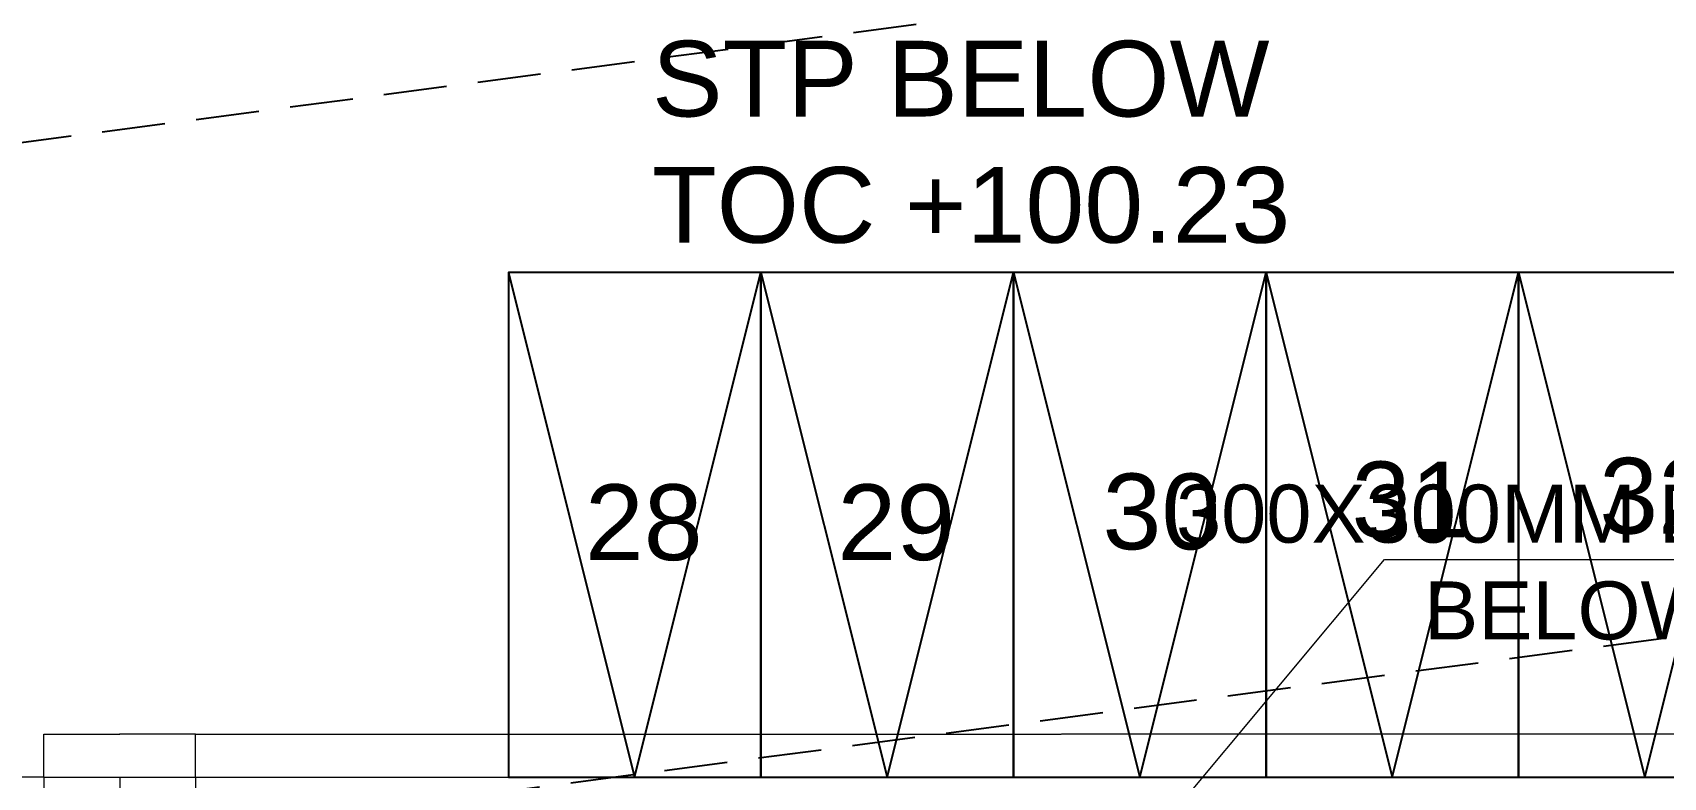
# Model space of a CAD drawing. Header units: inches. Extents: x 6 to 183294, y -48183 to 78918.
# Drawn here: x 124748 to 131205, y 64447 to 67398 of the extents above; entities that cross this region are included whole.
import ezdxf

# ---------------------------------------------------------------- set-up
doc = ezdxf.new("R2010")
doc.units = ezdxf.units.IN
doc.header["$MEASUREMENT"] = 0
doc.header["$PDMODE"] = 35
doc.linetypes.add('( Hidden )', pattern=[0.375, 0.25, -0.125])
for name, color, linetype, lineweight in [('scooter', 7, 'Continuous', 13), ('SDA_DIM', 8, 'Continuous', 5), ('SDA_MEP INPUTS', 8, 'Continuous', 0), ('SDA_PLAN', 8, 'Continuous', 0), ('SDA_RCC', 1, 'Continuous', 30), ('SDA_TEXT_SITE', 8, 'Continuous', 0)]:
    doc.layers.add(name, color=color, linetype=linetype, lineweight=lineweight)
doc.styles.add('AR', font='arial.ttf')
doc.styles.get("Standard").update_dxf_attribs({"font": 'txt.shx'})
doc.styles.add('UNIQUE', font='times.ttf', dxfattribs={"height": 0.16})
doc.dimstyles.new('SDA-100', dxfattribs={"dimtxt": 0.2, "dimasz": 0.18, "dimexe": 0.18, "dimexo": 0.0625, "dimgap": 0.015, "dimtad": 0, "dimzin": 0, "dimdsep": 46, "dimtxsty": 'Standard', "dimblk": 'ARCHTICK', "dimcen": 0.09, "dimclrd": 27, "dimclre": 27, "dimclrt": 21, "dimadec": 0, "dimazin": 0, "dimtfac": 1, "dimtofl": 0, "dimtmove": 1, "dimatfit": 3, "dimfxl": 0, "dimtolj": 1, "dimtzin": 0, "dimlwd": -1, "dimlwe": -1, "dimarcsym": 0})
doc.dimstyles.new('SDA-50', dxfattribs={"dimtxt": 0.1, "dimasz": 0.05, "dimexe": 0.09, "dimexo": 0.009, "dimgap": 0, "dimtad": 0, "dimzin": 0, "dimdsep": 46, "dimtxsty": 'Standard', "dimblk": 'ARCHTICK', "dimcen": 0.1, "dimclrd": 27, "dimclre": 27, "dimclrt": 21, "dimadec": 0, "dimazin": 0, "dimtfac": 1, "dimtofl": 0, "dimtmove": 1, "dimatfit": 3, "dimfxl": 0, "dimtolj": 1, "dimtzin": 0, "dimlwd": -1, "dimlwe": -1, "dimarcsym": 0})

# ---------------------------------------------------------------- blocks, each defined once
blk = doc.blocks.new('yryrr')
at = {"lineweight": -3}
blk.add_lwpolyline([(635.3048, -2377.3574), (636.3048, -2377.3574), (636.3048, -2375.3574), (635.3048, -2375.3574)], close=True, dxfattribs=at)
blk = doc.blocks.new('ext basement line')
at = {"layer": 'SDA_RCC', "linetype": '( Hidden )', "lineweight": 25, "elevation": -296.328}
for points in [[(13.6058, -93.054), (5.0307, -94.1895)], [(13.6058, -93.054), (13.9734, -95.8297), (5.3982, -96.9653)]]:
    blk.add_lwpolyline(points, dxfattribs=at)
blk = doc.blocks.new('_ArchTick')
at = {"color": 0, "const_width": 0.15}
blk.add_lwpolyline([(-0.5, -0.5), (0.5, 0.5)], dxfattribs=at)
blk = doc.blocks.new('*D757')
at = {"layer": 'Defpoints', "color": 0}
for p in [(125393.1, 64618.2), (124793.1, 64448.2), (125393.1, 64448.2)]:
    blk.add_point(p, dxfattribs=at)
at = {"layer": 'SDA_DIM', "color": 27}
for p, q in [((124793.1, 64448.3), (124793.1, 64618.4)), ((124793.1, 64618.2), (125092.7, 64618.2)), ((125393.1, 64618.2), (125093.6, 64618.2)), ((125393.1, 64448.3), (125393.1, 64618.4))]:
    blk.add_line(p, q, dxfattribs=at)
at = {"layer": 'SDA_DIM', "color": 27, "xscale": 0.18, "yscale": 0.18, "zscale": 0.18, "rotation": 180}
blk.add_blockref('_ArchTick', (124793.1, 64618.2), dxfattribs=at)
at = {"layer": 'SDA_DIM', "color": 27, "xscale": 0.18, "yscale": 0.18, "zscale": 0.18}
blk.add_blockref('_ArchTick', (125393.1, 64618.2), dxfattribs=at)
at = {"layer": 'SDA_DIM', "color": 21, "insert": (125093.1, 64618.2), "char_height": 0.2, "attachment_point": 5}
blk.add_mtext('\\A1;600.00', dxfattribs=at)
blk = doc.blocks.new('*D758')
at = {"layer": 'Defpoints', "color": 0}
for p in [(132249.8, 64618.2), (125393.1, 64448.2), (132249.8, 64498.3)]:
    blk.add_point(p, dxfattribs=at)
at = {"layer": 'SDA_DIM', "color": 27}
for p, q in [((125393.1, 64448.3), (125393.1, 64618.4)), ((125393.1, 64618.2), (128820.9, 64618.2)), ((132249.8, 64618.2), (128822.1, 64618.2)), ((132249.8, 64498.3), (132249.8, 64618.4))]:
    blk.add_line(p, q, dxfattribs=at)
at = {"layer": 'SDA_DIM', "color": 27, "xscale": 0.18, "yscale": 0.18, "zscale": 0.18, "rotation": 180}
blk.add_blockref('_ArchTick', (125393.1, 64618.2), dxfattribs=at)
at = {"layer": 'SDA_DIM', "color": 27, "xscale": 0.18, "yscale": 0.18, "zscale": 0.18}
blk.add_blockref('_ArchTick', (132249.8, 64618.2), dxfattribs=at)
at = {"layer": 'SDA_DIM', "color": 21, "insert": (128821.5, 64618.2), "char_height": 0.2, "attachment_point": 5}
blk.add_mtext('\\A1;6856.67', dxfattribs=at)
blk = doc.blocks.new('*D759')
at = {"layer": 'Defpoints', "color": 0}
for p in [(124793.1, 64448.2), (124566.4, 63248.2), (124793.1, 63248.2)]:
    blk.add_point(p, dxfattribs=at)
at = {"layer": 'SDA_DIM', "color": 27}
for p, q in [((124793.1, 64448.2), (124566.2, 64448.2)), ((124566.4, 64448.2), (124566.4, 63848.7)), ((124566.4, 63248.2), (124566.4, 63847.7)), ((124793.1, 63248.2), (124566.2, 63248.2))]:
    blk.add_line(p, q, dxfattribs=at)
at = {"layer": 'SDA_DIM', "color": 27, "xscale": 0.18, "yscale": 0.18, "zscale": 0.18}
for p, rotation in [((124566.4, 64448.2), 90), ((124566.4, 63248.2), 270)]:
    blk.add_blockref('_ArchTick', p, dxfattribs=dict(at, rotation=rotation))
at = {"layer": 'SDA_DIM', "color": 21, "insert": (124566.4, 63848.2), "char_height": 0.2, "attachment_point": 5, "rotation": 90}
blk.add_mtext('\\A1;1200.00', dxfattribs=at)

msp = doc.modelspace()

# ---------------------------------------------------------------- linework, layer by layer
at = {"layer": 'scooter', "lineweight": -3, "elevation": -197133.873}
for points in [[(126632.013, 66447.778), (127132.013, 64447.778), (127632.013, 66447.778)], [(127632.013, 66447.778), (128132.013, 64447.778), (128632.013, 66447.778)], [(128632.013, 66447.778), (129132.013, 64447.778), (129632.013, 66447.778)], [(129632.013, 66447.778), (130132.013, 64447.778), (130632.013, 66447.778)], [(130632.013, 66447.778), (131132.013, 64447.778), (131632.013, 66447.778)]]:
    msp.add_lwpolyline(points, dxfattribs=at)
at = {"layer": 'SDA_PLAN'}
for points, elevation in [([(124793.141, 64448.229), (124793.141, 64448.229), (132249.73, 64448.229)], -197133.873), ([(124793.141, 64448.229), (124793.141, 63248.229)], -295932.873), ([(125093.141, 64448.229), (125093.141, 63248.229)], -295932.873), ([(125393.141, 64448.229), (125393.141, 63248.229)], -295932.873)]:
    msp.add_lwpolyline(points, dxfattribs=dict(at, elevation=elevation))

# ---------------------------------------------------------------- block references
at = {"layer": 'scooter', "lineweight": -3, "xscale": 1000, "yscale": 1000, "zscale": 1000}
for p in [(-508672.779, 2441805.15, -197133.873), (-507672.779, 2441805.15, -197133.873), (-506672.779, 2441805.15, -197133.873), (-505672.779, 2441805.15, -197133.873), (-504672.779, 2441805.15, -197133.873)]:
    msp.add_blockref('yryrr', p, dxfattribs=at)
at = {"layer": 'SDA_RCC', "linetype": '( Hidden )', "xscale": 1000, "yscale": 1000, "zscale": 1000}
msp.add_blockref('ext basement line', (119101.378, 161074.759, -295932.873), dxfattribs=at)

# ---------------------------------------------------------------- texts
at = {"layer": 'SDA_MEP INPUTS', "lineweight": 0, "insert": (132069.59, 65607.134, 99217.475), "char_height": 230, "width": 5580.0621, "attachment_point": 2, "style": 'UNIQUE'}
msp.add_mtext('{\\fArial|b0|i0|c0|p34;300X300MM EXHAUST FAN CUTOUT BELOW BEAM BOTTOM}', dxfattribs=at)
at = {"layer": 'SDA_TEXT_SITE', "char_height": 300, "width": 5712.58518, "attachment_point": 1, "style": 'AR'}
for s, insert in [('STP BELOW\\PTOC +100.23', (127200.677, 67365.468, -197133.873)), ('31', (129970.506, 65698.39, -197133.873)), ('32', (130951.367, 65713.129, -197133.873)), ('28', (126935.045, 65608.159, -197133.873)), ('29', (127935.045, 65608.159, -197133.873)), ('30', (128984.577, 65650.946, -197133.873))]:
    msp.add_mtext(s, dxfattribs=dict(at, insert=insert))

# ---------------------------------------------------------------- dimensions: what is measured, and where the dimension line sits
at = {"layer": 'SDA_DIM'}
for base, p1, p2, picture, middle in [((125393.141, 64618.194, -197133.873), (124793.141, 64448.229, -295932.873), (125393.141, 64448.229, -295932.873), '*D757', (125093.141, 64618.194, -197133.873)), ((132249.815, 64618.194, -98334.873), (125393.141, 64448.229, -295932.873), (132249.815, 64498.263, -394731.873), '*D758', (128821.478, 64618.194, -98334.873))]:
    dim = msp.add_linear_dim(base=base, p1=p1, p2=p2, dimstyle='SDA-100', dxfattribs=at)
    dim.commit()
    dim.dimension.update_dxf_attribs({"geometry": picture, "text_midpoint": middle})
dim = msp.add_linear_dim(base=(124566.397, 63248.229, -197133.873), p1=(124793.141, 64448.229, -197133.873), p2=(124793.141, 63248.229, -295932.873), angle=90, dimstyle='SDA-100', dxfattribs=at)
dim.commit()
dim.dimension.update_dxf_attribs({"geometry": '*D759', "text_midpoint": (124566.397, 63848.229, -197133.873)})

# ---------------------------------------------------------------- leaders
at = {"layer": 'SDA_MEP INPUTS', "lineweight": 0}
msp.add_leader([(128400.897, 63273.229, 464.127), (130100.622, 65310.651, 464.127), (135114.999, 65310.651, 464.127)], dimstyle='SDA-50', override={"dimgap": 0, "dimtad": 0, "dimzin": 1, "dimclrd": 256}, dxfattribs=at)

doc.saveas('drawing.dxf')
